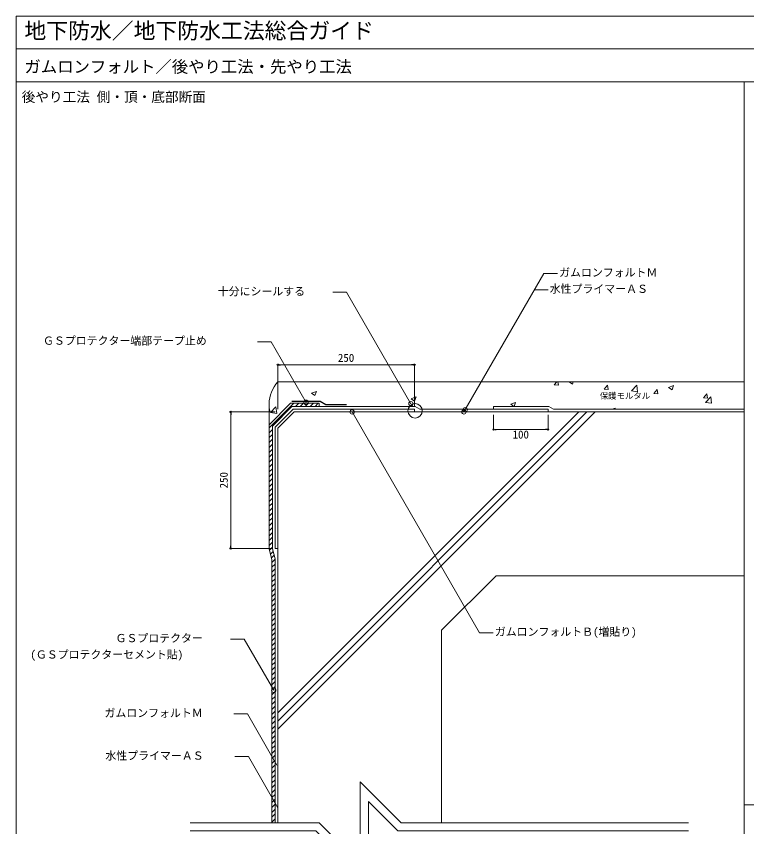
# Model space of a CAD drawing. Units: millimetres, scale not verified. Extents: x -2000 to 2000, y -1375 to 1375.
# Drawn here: x -2000 to -662, y -110 to 1375 of the extents above; entities that cross this region are included whole.
import ezdxf
from ezdxf.enums import TextEntityAlignment as Align

# ---------------------------------------------------------------- set-up
doc = ezdxf.new("R2010")
doc.units = ezdxf.units.MM
doc.header["$LTSCALE"] = 10
doc.linetypes.add('USER1', pattern=[9.525, 6.35, -3.175])
doc.linetypes.add('USER2', pattern=[19.05, 12.7, -6.35])
for name, color, linetype, lineweight in [('0-0_0', 7, 'Continuous', 25), ('0-1_HATCH', 9, 'Continuous', 18), ('0-3_KUTAI', 3, 'Continuous', 18), ('0-4_BOUSUI', 1, 'Continuous', 18), ('0-5_MOJI', 7, 'Continuous', 18), ('0-6_sunpo', 7, 'Continuous', 18), ('0-9_waku', 7, 'Continuous', 18), ('0-A_bousui2', 7, 'USER2', 25)]:
    doc.layers.add(name, color=color, linetype=linetype, lineweight=lineweight)
doc.styles.add('ＭＳ ゴシック', font='')
doc.styles.get('ＭＳ ゴシック').set_extended_font_data('MS Gothic')

# ---------------------------------------------------------------- blocks, each defined once
blk = doc.blocks.new('_DOT')
at = {"layer": '0-0_0'}
for p, q in [((-0.5, 0), (-1, 0)), ((0.25, 0), (-0.25, 0))]:
    blk.add_line(p, q, dxfattribs=at)
blk.add_circle((0, 0), 0.25, dxfattribs=at)

msp = doc.modelspace()

# ---------------------------------------------------------------- linework, layer by layer
at = {"layer": '0-0_0', "lineweight": 18}
msp.add_line((-2000, 1315.09), (2000, 1315.09), dxfattribs=at)
at = {"layer": '0-1_HATCH'}
for p, q in [((-1014.25, 699.85), (-1009.85, 705.09)), ((-1014.25, 699.85), (-1006.66, 699.18)), ((-1006.64, 699.17), (-1007.73, 705.09)), ((-987.31, 705.02), (-987.13, 705.09)), ((-987.31, 705.01), (-980.99, 700.75)), ((-980.99, 700.75), (-979.53, 705.09)), ((-923.16, 691.88), (-917.03, 699.18)), ((-915.55, 691.2), (-917.02, 699.17)), ((-873.13, 688.72), (-863.24, 699.03)), ((-861.84, 686.96), (-863.24, 699.02)), ((-804.79, 694.85), (-795.9, 698.26)), ((-798.47, 690.58), (-795.9, 698.26)), ((-1459.05, 684.4), (-1450.16, 687.81)), ((-1459.04, 684.4), (-1452.73, 680.13)), ((-1452.72, 680.13), (-1450.15, 687.81)), ((-923.15, 691.88), (-915.56, 691.21)), ((-873.13, 688.71), (-861.83, 686.96)), ((-832.06, 683.91), (-825.94, 691.21)), ((-832.06, 683.91), (-824.47, 683.24)), ((-824.46, 683.23), (-825.92, 691.2)), ((-804.79, 694.84), (-798.47, 690.58)), ((-740.97, 675.94), (-734.85, 683.24)), ((-733.36, 675.26), (-734.83, 683.23)), ((-1276.53, 674.23), (-1267.64, 677.64)), ((-1276.53, 674.22), (-1270.21, 669.96)), ((-1270.21, 669.96), (-1267.63, 677.64)), ((-740.97, 675.94), (-733.38, 675.27)), ((-737.59, 667.7), (-727.7, 678.01)), ((-726.3, 665.94), (-727.7, 678)), ((-1536.67, 620.95), (-1491.52, 666.09)), ((-1535.57, 651.47), (-1536.67, 657.41)), ((-1533.99, 649.09), (-1524.1, 659.4)), ((-1522.7, 647.33), (-1524.1, 659.39)), ((-1488.54, 660.09), (-1482.54, 666.09)), ((-1479.56, 660.09), (-1473.56, 666.09)), ((-1470.58, 660.09), (-1464.58, 666.09)), ((-1461.6, 660.09), (-1455.6, 666.09)), ((-1452.62, 660.09), (-1446.62, 666.09)), ((-1094.02, 664.06), (-1085.13, 667.47)), ((-1094.01, 664.05), (-1088.14, 660.09)), ((-1087.59, 660.09), (-1085.12, 667.47)), ((-908.37, 655.09), (-902.61, 657.3)), ((-903.34, 655.09), (-902.6, 657.3)), ((-737.59, 667.69), (-726.29, 665.94)), ((-1536.67, 651.57), (-1535.59, 651.47)), ((-1533.99, 649.08), (-1522.69, 647.33)), ((-969.42, 650.09), (-1520.67, 98.84)), ((-954.42, 650.09), (-1520.67, 83.84)), ((-939.42, 650.09), (-1520.67, 68.84)), ((-1125.67, 645.09), (-1125.67, 617.96)), ((-1025.67, 645.09), (-1025.67, 617.96)), ((-1536.67, 611.97), (-1530.67, 617.97)), ((-1536.67, 602.98), (-1530.67, 608.98)), ((-1120.67, 617.96), (-1030.67, 617.96)), ((-1536.67, 594), (-1530.67, 600)), ((-1536.67, 585.02), (-1530.67, 591.02)), ((-1536.67, 576.04), (-1530.67, 582.04)), ((-1536.67, 567.06), (-1530.67, 573.06)), ((-1536.67, 558.08), (-1530.67, 564.08)), ((-1536.67, 549.1), (-1530.67, 555.1)), ((-1536.67, 540.12), (-1530.67, 546.12)), ((-1536.67, 531.14), (-1530.67, 537.14)), ((-1536.67, 522.16), (-1530.67, 528.16)), ((-1536.67, 513.18), (-1530.67, 519.18)), ((-1536.67, 504.2), (-1530.67, 510.2)), ((-1536.67, 495.22), (-1530.67, 501.22)), ((-1536.67, 486.24), (-1530.67, 492.24)), ((-1536.67, 477.26), (-1530.67, 483.26)), ((-1536.67, 468.28), (-1530.67, 474.28)), ((-1536.67, 459.3), (-1530.67, 465.3)), ((-1536.67, 450.32), (-1530.67, 456.32)), ((-1536.67, 441.34), (-1530.67, 447.34)), ((-1536.67, 432.36), (-1530.67, 438.36)), ((-1536.67, 423.38), (-1530.67, 429.38)), ((-1536.67, 414.4), (-1530.67, 420.4)), ((-1536.67, 405.42), (-1530.67, 411.42)), ((-1536.2, 396.9), (-1530.67, 402.44)), ((-1534.3, 389.82), (-1529.4, 394.72)), ((-1532.41, 382.74), (-1527.51, 387.64)), ((-1531.67, 374.5), (-1525.67, 380.5)), ((-1531.67, 365.52), (-1525.67, 371.52)), ((-1531.67, 356.54), (-1525.67, 362.54)), ((-1531.67, 347.56), (-1525.67, 353.56)), ((-1531.67, 338.58), (-1525.67, 344.58)), ((-1531.67, 329.6), (-1525.67, 335.6)), ((-1531.67, 320.62), (-1525.67, 326.62)), ((-1531.67, 311.64), (-1525.67, 317.64)), ((-1531.67, 302.66), (-1525.67, 308.66)), ((-1531.67, 293.68), (-1525.67, 299.68)), ((-1531.67, 284.7), (-1525.67, 290.7)), ((-1531.67, 275.72), (-1525.67, 281.72)), ((-1531.67, 266.74), (-1525.67, 272.74)), ((-1531.67, 257.75), (-1525.67, 263.75)), ((-1531.67, 248.77), (-1525.67, 254.77)), ((-1531.67, 239.79), (-1525.67, 245.79)), ((-1531.67, 230.81), (-1525.67, 236.81)), ((-1531.67, 221.83), (-1525.67, 227.83)), ((-1531.67, 212.85), (-1525.67, 218.85)), ((-1531.67, 203.87), (-1525.67, 209.87)), ((-1531.67, 194.89), (-1525.67, 200.89)), ((-1531.67, 185.91), (-1525.67, 191.91)), ((-1531.67, 176.93), (-1525.67, 182.93)), ((-1531.67, 167.95), (-1525.67, 173.95)), ((-1531.67, 158.97), (-1525.67, 164.97)), ((-1531.67, 149.99), (-1525.67, 155.99)), ((-1531.67, 141.01), (-1525.67, 147.01)), ((-1531.67, 132.03), (-1525.67, 138.03)), ((-1531.67, 123.05), (-1525.67, 129.05)), ((-1531.67, 114.07), (-1525.67, 120.07)), ((-1531.67, 105.09), (-1525.67, 111.09)), ((-1531.67, 96.11), (-1525.67, 102.11)), ((-1531.67, 87.13), (-1525.67, 93.13)), ((-1531.67, 78.15), (-1525.67, 84.15)), ((-1531.67, 69.17), (-1525.67, 75.17)), ((-1531.67, 60.19), (-1525.67, 66.19)), ((-1531.67, 51.21), (-1525.67, 57.21)), ((-1531.67, 42.23), (-1525.67, 48.23)), ((-1531.67, 33.25), (-1525.67, 39.25)), ((-1531.67, 24.27), (-1525.67, 30.27)), ((-1531.67, 15.29), (-1525.67, 21.29)), ((-1531.67, 6.31), (-1525.67, 12.31)), ((-1531.67, -2.67), (-1525.67, 3.33)), ((-1531.67, -11.65), (-1525.67, -5.65)), ((-1531.67, -20.63), (-1525.67, -14.63)), ((-1531.67, -29.61), (-1525.67, -23.61)), ((-1531.67, -38.59), (-1525.67, -32.59)), ((-1531.67, -47.57), (-1525.67, -41.57)), ((-1531.67, -56.55), (-1525.67, -50.55)), ((-1531.67, -65.53), (-1525.67, -59.53)), ((-1531.67, -74.51), (-1525.67, -68.51)), ((-1531.67, -83.49), (-1525.67, -77.49)), ((-1531.67, -92.48), (-1525.67, -86.48)), ((-1531.67, -101.46), (-1525.67, -95.46))]:
    msp.add_line(p, q, dxfattribs=at)
at = {"layer": '0-3_KUTAI'}
for p, q in [((-666.67, 705.09), (-1520.67, 705.09)), ((-1536.67, 626.72), (-1536.67, 665.09)), ((-1490.67, 650.09), (-1520.67, 620.09)), ((-666.67, 650.09), (-1490.67, 650.09)), ((-1520.67, 620.09), (-1520.67, -102.41)), ((-1220.67, 250.09), (-1120.67, 350.09)), ((-666.67, 350.09), (-1120.67, 350.09)), ((-1220.67, 250.09), (-1220.67, -102.41))]:
    msp.add_line(p, q, dxfattribs=at)
msp.add_arc((-1477.07, 664.45), 59.6, 137.01164, 179.38554, dxfattribs=at)
at = {"layer": '0-4_BOUSUI'}
for p, q in [((-1444.81, 660.09), (-1444.81, 666.09)), ((-1269.33, 660.09), (-1260.67, 655.09)), ((-1260.67, 655.09), (-1025.67, 655.09)), ((-1125.67, 660.09), (-1125.67, 655.09)), ((-1025.67, 655.09), (-1025.67, 650.09))]:
    msp.add_line(p, q, dxfattribs=at)
for points in [[(-1531.67, -102.41), (-1531.67, 379.98), (-1536.67, 398.64), (-1536.67, 626.72), (-1497.29, 666.09), (-1444.81, 666.09)], [(-1269.33, 660.09), (-1494.81, 660.09), (-1530.67, 624.23), (-1530.67, 399.43), (-1525.67, 380.77), (-1525.67, -102.41)], [(-1125.67, 660.09), (-1024.33, 660.09), (-1015.67, 655.09), (-666.67, 655.09)]]:
    msp.add_lwpolyline(points, dxfattribs=at)
msp.add_lwpolyline([(-1270.67, 655.09), (-1492.74, 655.09), (-1525.67, 622.16), (-1525.67, 400.09), (-1520.67, 400.09), (-1520.67, 620.09), (-1490.67, 650.09), (-1270.67, 650.09)], close=True, dxfattribs=at)
at = {"layer": '0-5_MOJI'}
for p, q in [((-1033.4, 903.82), (-1179.89, 650.09)), ((-1008.4, 903.82), (-1033.4, 903.82)), ((-1419.84, 869.25), (-1394.84, 869.25)), ((-1394.84, 869.25), (-1277.01, 665.16)), ((-1025.72, 873.82), (-1050.72, 873.82)), ((-1558.06, 778.84), (-1533.06, 778.84)), ((-1533.06, 778.84), (-1468.89, 667.69)), ((-1151.24, 245.56), (-1384.79, 650.09)), ((-1126.24, 245.56), (-1151.24, 245.56)), ((-1607.2, 233.9), (-1582.2, 233.9)), ((-1582.2, 233.9), (-1528.14, 140.27)), ((-1601.46, 96.76), (-1576.46, 96.76)), ((-1576.46, 96.76), (-1522.4, 3.12)), ((-1599.73, 18.63), (-1574.73, 18.63)), ((-1574.73, 18.63), (-1520.67, -75))]:
    msp.add_line(p, q, dxfattribs=at)
for centre, radius in [((-1468.89, 667.69), 4), ((-1277.01, 665.16), 4), ((-1384.79, 650.09), 4), ((-1269.24, 652.11), 13.19), ((-1179.89, 650.09), 4), ((-1177.54, 654.16), 4), ((-1528.14, 140.27), 4)]:
    msp.add_circle(centre, radius, dxfattribs=at)
at = {"layer": '0-6_sunpo'}
for p, q in [((-1520.67, 655.09), (-1520.67, 736.49)), ((-1275.67, 736.49), (-1515.67, 736.49)), ((-1270.67, 660.09), (-1270.67, 736.49)), ((-1525.67, 650.09), (-1607.07, 650.09)), ((-1607.07, 405.09), (-1607.07, 645.09)), ((-1530.67, 400.09), (-1607.07, 400.09))]:
    msp.add_line(p, q, dxfattribs=at)
for points in [[(-768.25, -102.41), (-1294.9, -102.41), (-1369.9, -27.41), (-1369.9, -177.41), (-1444.9, -102.41), (-1681.41, -102.41)], [(-768.25, -117.41), (-1301.11, -117.41), (-1354.9, -63.62), (-1354.9, -213.62), (-1451.11, -117.41), (-1681.41, -117.41)]]:
    msp.add_lwpolyline(points, dxfattribs=at)
at = {"layer": '0-9_waku'}
for q in [(-666.67, 1255.09), (656.67, -69.91)]:
    msp.add_line((-666.67, -69.91), q, dxfattribs=at)
at = {"layer": '0-9_waku', "linetype": 'USER2'}
msp.add_line((-666.67, -69.91), (-666.67, -1374.91), dxfattribs=at)
at = {"layer": '0-9_waku'}
for points in [[(-2000, -1374.91), (2000, -1374.91), (2000, 1375.09), (-2000, 1375.09)], [(2000, 1255.09), (-2000, 1255.09), (-2000, 1375.09), (2000, 1375.09)]]:
    msp.add_lwpolyline(points, close=True, dxfattribs=at)
at = {"layer": '0-A_bousui2', "linetype": 'USER1'}
msp.add_lwpolyline([(-1394.81, 663.09), (-1433.08, 663.09), (-1443.47, 669.09), (-1494.81, 669.09)], dxfattribs=at)

# ---------------------------------------------------------------- block references
at = {"layer": '0-1_HATCH', "xscale": 5, "yscale": 5, "rotation": 180}
msp.add_blockref('_DOT', (-1125.67, 617.96), dxfattribs=at)
at = {"layer": '0-1_HATCH', "xscale": 5, "yscale": 5}
msp.add_blockref('_DOT', (-1025.67, 617.96), dxfattribs=at)
at = {"layer": '0-6_sunpo', "xscale": 5, "yscale": 5}
for p, rotation in [((-1520.67, 736.49), 180), ((-1607.07, 650.09), 90), ((-1607.07, 400.09), 270)]:
    msp.add_blockref('_DOT', p, dxfattribs=dict(at, rotation=rotation))
msp.add_blockref('_DOT', (-1270.67, 736.49), dxfattribs=at)

# ---------------------------------------------------------------- texts
at = {"layer": '0-1_HATCH', "color": 7, "style": 'ＭＳ ゴシック'}
msp.add_text('100', height=14.66, dxfattribs=at).set_placement((-1090.67, 596.96), align=Align.BOTTOM_LEFT)
at = {"layer": '0-5_MOJI', "style": 'ＭＳ ゴシック'}
for s, height, p in [('後やり工法 側・頂・底部断面', 18.33, (-1990, 1212.59)), ('ガムロンフォルトＭ', 14.66, (-1005.4, 893.82)), ('十分にシールする', 14.66, (-1630.76, 859.25)), ('水性プライマーＡＳ', 14.66, (-1022.72, 863.82)), ('ＧＳプロテクター端部テープ止め', 14.66, (-1950.91, 768.84)), ('保護モルタル', 11, (-931.07, 670.75)), ('ガムロンフォルトＢ(増貼り)', 14.66, (-1123.24, 235.56)), ('ＧＳプロテクター', 14.66, (-1818.12, 223.9)), ('(ＧＳプロテクターセメント貼)', 14.66, (-1974.06, 193.9)), ('ガムロンフォルトＭ', 14.66, (-1838.37, 86.76)), ('水性プライマーＡＳ', 14.66, (-1836.63, 8.63))]:
    msp.add_text(s, height=height, dxfattribs=at).set_placement(p, align=Align.BOTTOM_LEFT)
at = {"layer": '0-6_sunpo', "style": 'ＭＳ ゴシック'}
msp.add_text('250', height=14.66, dxfattribs=at).set_placement((-1410.67, 737.49), align=Align.BOTTOM_LEFT)
msp.add_text('250', height=14.66, rotation=90, dxfattribs=at).set_placement((-1608.07, 510.09), align=Align.BOTTOM_LEFT)
at = {"layer": '0-9_waku', "style": 'ＭＳ ゴシック'}
for s, height, p in [('地下防水／地下防水工法総合ガイド', 29.33, (-1985, 1325.09)), ('ガムロンフォルト／後やり工法・先やり工法', 21.99, (-1985, 1265.09))]:
    msp.add_text(s, height=height, dxfattribs=at).set_placement(p, align=Align.BOTTOM_LEFT)

doc.saveas('drawing.dxf')
